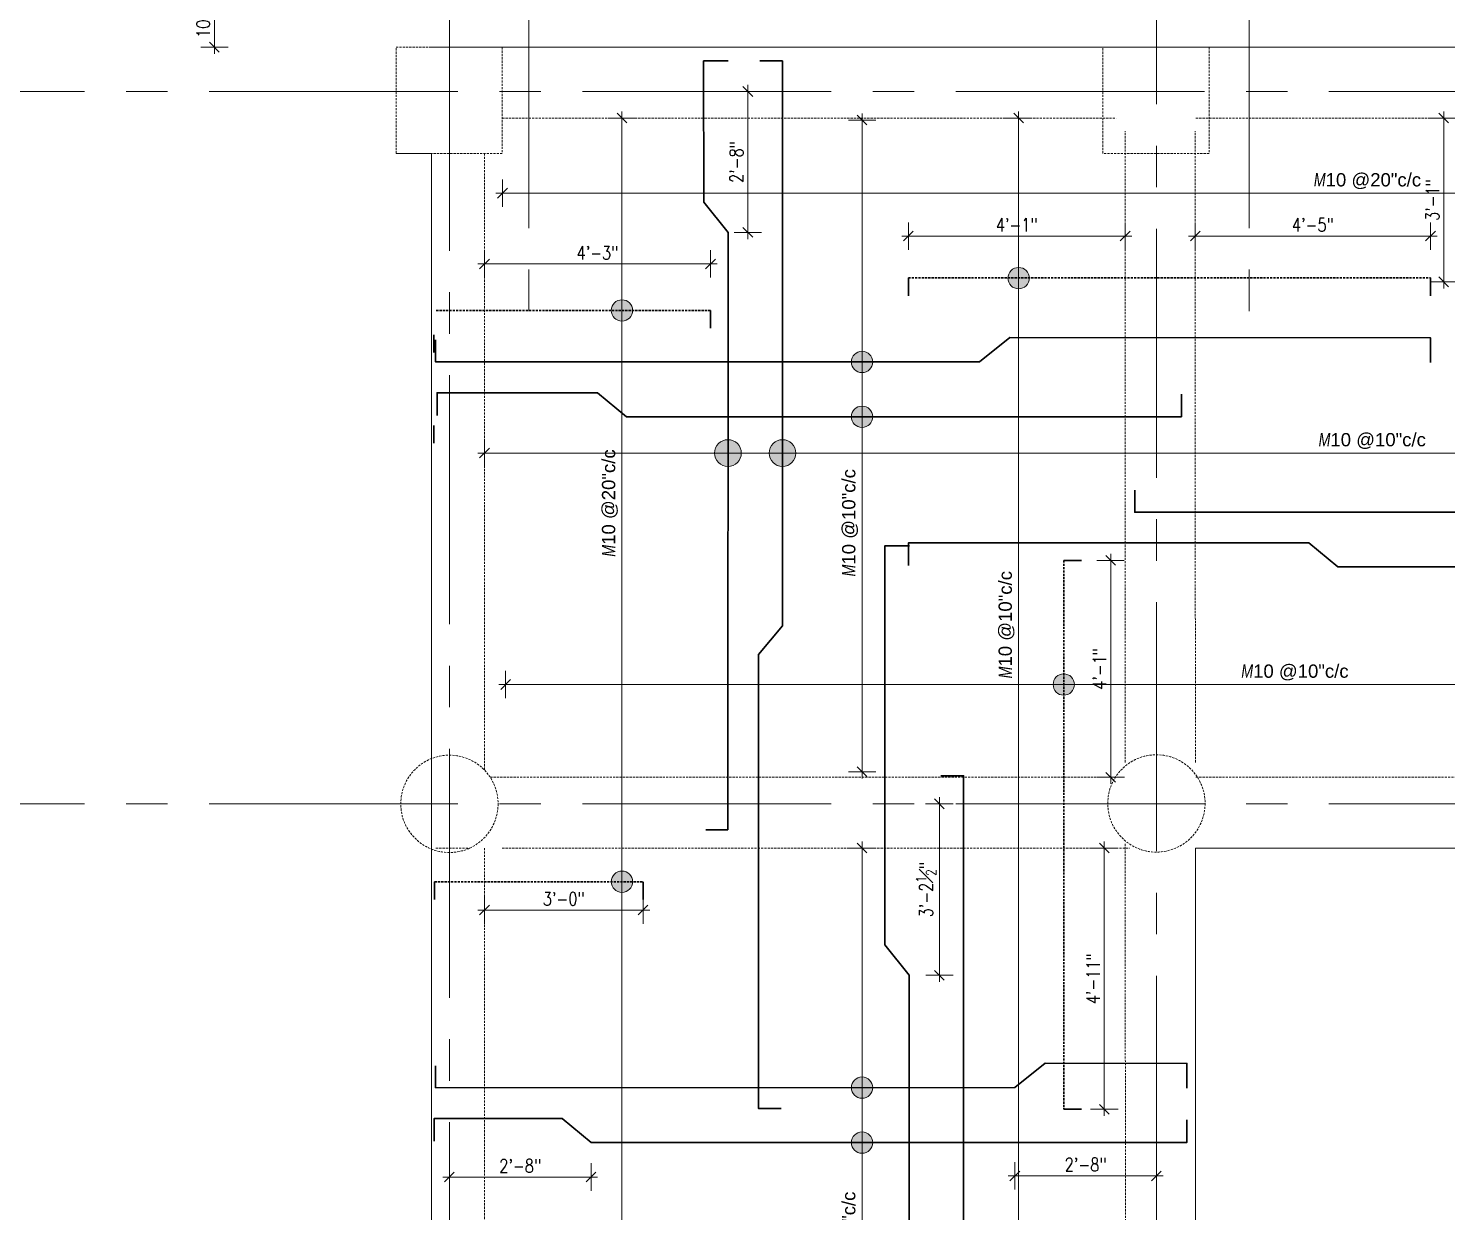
# Model space of a CAD drawing. Header units: inches. Extents: x 0 to 162649, y -36601 to -26324.
# Drawn here: x 158387.9 to 158708.5, y -27249.4 to -26982.1 of the extents above; entities that cross this region are included whole.
import ezdxf

# ---------------------------------------------------------------- set-up
doc = ezdxf.new("R2010")
doc.units = ezdxf.units.IN
doc.header["$MEASUREMENT"] = 0
doc.linetypes.add('CENTER2', pattern=[1.125, 0.75, -0.125, 0.125, -0.125])
doc.linetypes.add('DASHED', pattern=[0.75, 0.5, -0.25])
for name, color, linetype, lineweight in [('dimention', 1, 'Continuous', 13), ('hatch', 252, 'Continuous', 0), ('OL_AR_Center line', 253, 'CENTER2', 13), ('OL_AR_Hatch', 253, 'Continuous', 0), ('OL_AR_SYMBOL', 1, 'Continuous', 5), ('OL_AR_Text', 140, 'Continuous', 5), ('Rein', 3, 'Continuous', 30)]:
    doc.layers.add(name, color=color, linetype=linetype, lineweight=lineweight)
doc.styles.add('Arial', font='arial.ttf', dxfattribs={"width": 0.8})
doc.styles.add('rmtext', font='romans.shx', dxfattribs={"width": 0.8})
doc.dimstyles.new('Copy of DIM 48', dxfattribs={"dimscale": 48, "dimtxt": 0.0625, "dimasz": 0.046875, "dimexe": 0.0625, "dimexo": 0.015625, "dimgap": 0.015625, "dimtad": 3, "dimdec": 1, "dimzin": 3, "dimdsep": 46, "dimlunit": 4, "dimtxsty": 'rmtext', "dimblk": 'OBLIQUE', "dimcen": 0.09375, "dimdle": 0.03125, "dimclrd": 1, "dimclre": 1, "dimclrt": 2, "dimadec": 0, "dimazin": 0, "dimtfac": 0.75, "dimtdec": 1, "dimtix": 1, "dimtmove": 0, "dimatfit": 3, "dimfxl": 0.0625, "dimfxlon": 1, "dimfrac": 1, "dimtolj": 1, "dimtzin": 0, "dimlwd": -1, "dimlwe": 5, "dimarcsym": 0})
doc.dimstyles.new('Dim_OLA', dxfattribs={"dimscale": 1.5, "dimtxt": 7, "dimasz": 4, "dimexe": 2, "dimexo": 0.5, "dimgap": 0.3, "dimtad": 1, "dimdec": 0, "dimzin": 0, "dimdsep": 46, "dimlunit": 3, "dimtxsty": 'Arial', "dimblk": 'ARCHTICK', "dimcen": 0.05, "dimadec": 0, "dimazin": 0, "dimtfac": 1, "dimtdec": 0, "dimtix": 1, "dimtmove": 2, "dimatfit": 3, "dimldrblk": 'DOT', "dimfxl": 6, "dimfxlon": 1, "dimtolj": 1, "dimtzin": 0, "dimarcsym": 0})

# ---------------------------------------------------------------- blocks, each defined once
blk = doc.blocks.new('_Oblique')
for p, q in [((-0.49, -0.49), (0.49, 0.49)), ((0, -1.37), (0, 1.38))]:
    blk.add_line(p, q)
blk = doc.blocks.new('*D1035')
at = {"layer": 'Defpoints', "color": 0, "transparency": 16777216}
for p in [(158611.76, -27002.37), (158611.79, -27002.37), (158610.55, -27348.12)]:
    blk.add_point(p, dxfattribs=at)
at = {"layer": 'dimention', "color": 1, "transparency": 16777216}
blk.add_line((158611.76, -27349.62), (158611.76, -27000.87), dxfattribs=at)
at = {"layer": 'dimention', "color": 1, "lineweight": 5, "transparency": 16777216}
for p, q in [((158611.76, -27002.37), (158608.76, -27002.37)), ((158611.3, -27348.12), (158614.76, -27348.12))]:
    blk.add_line(p, q, dxfattribs=at)
at = {"layer": 'dimention', "color": 1, "transparency": 16777216, "xscale": 2.25, "yscale": 2.25, "zscale": 2.25}
for p, rotation in [((158611.76, -27002.37), 90), ((158611.76, -27348.12), 270)]:
    blk.add_blockref('_Oblique', p, dxfattribs=dict(at, rotation=rotation))
at = {"layer": 'dimention', "color": 2, "transparency": 16777216, "insert": (158609.04, -27116.84), "char_height": 3, "attachment_point": 5, "rotation": 90, "style": 'rmtext'}
blk.add_mtext('\\A1;{\\Fgothici|c0;M\\fArial|b0|i0|c0|p34;\\W1;10 @10"c/c}', dxfattribs=at)
blk = doc.blocks.new('*D1037')
at = {"layer": 'Defpoints', "color": 0, "transparency": 16777216}
for p in [(158522.11, -27002.37), (158522.14, -27002.37), (158479.05, -27298.28)]:
    blk.add_point(p, dxfattribs=at)
at = {"layer": 'dimention', "color": 1, "transparency": 16777216}
blk.add_line((158522.11, -27299.78), (158522.11, -27000.87), dxfattribs=at)
at = {"layer": 'dimention', "color": 1, "lineweight": 5, "transparency": 16777216}
for p, q in [((158522.11, -27002.37), (158519.11, -27002.37)), ((158519.11, -27298.28), (158525.11, -27298.28))]:
    blk.add_line(p, q, dxfattribs=at)
at = {"layer": 'dimention', "color": 1, "transparency": 16777216, "xscale": 2.25, "yscale": 2.25, "zscale": 2.25}
for p, rotation in [((158522.11, -27002.37), 90), ((158522.11, -27298.28), 270)]:
    blk.add_blockref('_Oblique', p, dxfattribs=dict(at, rotation=rotation))
at = {"layer": 'dimention', "color": 2, "transparency": 16777216, "insert": (158519.39, -27089.35), "char_height": 3, "attachment_point": 5, "rotation": 90, "style": 'rmtext'}
blk.add_mtext('\\A1;{\\Fgothici|c0;M\\fArial|b0|i0|c0|p34;\\W1;10 @20"c/c}', dxfattribs=at)
blk = doc.blocks.new('*D1038')
at = {"layer": 'Defpoints', "color": 0, "transparency": 16777216}
for p in [(158495.82, -27130.35), (158801.75, -27130.35), (158801.75, -27130.35)]:
    blk.add_point(p, dxfattribs=at)
at = {"layer": 'dimention', "color": 1, "lineweight": 5, "transparency": 16777216}
for p, q in [((158495.82, -27130.35), (158495.82, -27127.35)), ((158801.75, -27130.35), (158801.75, -27127.35))]:
    blk.add_line(p, q, dxfattribs=at)
at = {"layer": 'dimention', "color": 1, "transparency": 16777216}
blk.add_line((158494.32, -27130.35), (158803.25, -27130.35), dxfattribs=at)
at = {"layer": 'dimention', "color": 1, "transparency": 16777216, "xscale": 2.25, "yscale": 2.25, "zscale": 2.25, "rotation": 180}
blk.add_blockref('_Oblique', (158495.82, -27130.35), dxfattribs=at)
at = {"layer": 'dimention', "color": 1, "transparency": 16777216, "xscale": 2.25, "yscale": 2.25, "zscale": 2.25}
blk.add_blockref('_Oblique', (158801.75, -27130.35), dxfattribs=at)
at = {"layer": 'dimention', "color": 2, "transparency": 16777216, "insert": (158674.23, -27127.63), "char_height": 3, "attachment_point": 5, "style": 'rmtext'}
blk.add_mtext('\\A1;{\\Fgothici|c0;M\\fArial|b0|i0|c0|p34;\\W1;10 @10"c/c}', dxfattribs=at)
blk = doc.blocks.new('*D1039')
at = {"layer": 'Defpoints', "color": 0, "transparency": 16777216}
for p in [(158495.12, -27020.27), (158876.83, -27019.35), (158876.83, -27021.46)]:
    blk.add_point(p, dxfattribs=at)
at = {"layer": 'dimention', "color": 1, "lineweight": 5, "transparency": 16777216}
for p, q in [((158495.12, -27019.52), (158495.12, -27016.35)), ((158876.83, -27020.71), (158876.83, -27016.35))]:
    blk.add_line(p, q, dxfattribs=at)
at = {"layer": 'dimention', "color": 1, "transparency": 16777216}
blk.add_line((158493.62, -27019.35), (158878.33, -27019.35), dxfattribs=at)
at = {"layer": 'dimention', "color": 1, "transparency": 16777216, "xscale": 2.25, "yscale": 2.25, "zscale": 2.25, "rotation": 180}
blk.add_blockref('_Oblique', (158495.12, -27019.35), dxfattribs=at)
at = {"layer": 'dimention', "color": 1, "transparency": 16777216, "xscale": 2.25, "yscale": 2.25, "zscale": 2.25}
blk.add_blockref('_Oblique', (158876.83, -27019.35), dxfattribs=at)
at = {"layer": 'dimention', "color": 2, "transparency": 16777216, "insert": (158690.62, -27016.63), "char_height": 3, "attachment_point": 5, "style": 'rmtext'}
blk.add_mtext('\\A1;{\\Fgothici|c0;M\\fArial|b0|i0|c0|p34;\\W1;10 @20"c/c}', dxfattribs=at)
blk = doc.blocks.new('*D1117')
at = {"layer": 'Defpoints', "color": 0, "transparency": 16777216}
for p in [(158707.86, -27002.37), (158713.18, -27002.37), (158713.18, -27039.37)]:
    blk.add_point(p, dxfattribs=at)
at = {"layer": 'dimention', "color": 1, "transparency": 16777216}
blk.add_line((158707.86, -27040.87), (158707.86, -27000.87), dxfattribs=at)
at = {"layer": 'dimention', "color": 1, "lineweight": 5, "transparency": 16777216}
for p, q in [((158710.86, -27002.37), (158704.86, -27002.37)), ((158710.86, -27039.37), (158704.86, -27039.37))]:
    blk.add_line(p, q, dxfattribs=at)
at = {"layer": 'dimention', "color": 1, "transparency": 16777216, "xscale": 2.25, "yscale": 2.25, "zscale": 2.25}
for p, rotation in [((158707.86, -27002.37), 90), ((158707.86, -27039.37), 270)]:
    blk.add_blockref('_Oblique', p, dxfattribs=dict(at, rotation=rotation))
at = {"layer": 'dimention', "color": 2, "transparency": 16777216, "insert": (158705.32, -27020.87), "char_height": 3, "attachment_point": 5, "rotation": 90, "style": 'rmtext'}
blk.add_mtext('\\A1;3\'-1"', dxfattribs=at)
blk = doc.blocks.new('*D1118')
at = {"layer": 'Defpoints', "color": 0, "transparency": 16777216}
for p in [(158542.12, -27035.35), (158491.05, -27045.85), (158542.12, -27045.85)]:
    blk.add_point(p, dxfattribs=at)
at = {"layer": 'dimention', "color": 1, "lineweight": 5, "transparency": 16777216}
for p, q in [((158491.05, -27038.35), (158491.05, -27032.35)), ((158542.12, -27038.35), (158542.12, -27032.35))]:
    blk.add_line(p, q, dxfattribs=at)
at = {"layer": 'dimention', "color": 1, "transparency": 16777216}
blk.add_line((158489.55, -27035.35), (158543.62, -27035.35), dxfattribs=at)
at = {"layer": 'dimention', "color": 1, "transparency": 16777216, "xscale": 2.25, "yscale": 2.25, "zscale": 2.25, "rotation": 180}
blk.add_blockref('_Oblique', (158491.05, -27035.35), dxfattribs=at)
at = {"layer": 'dimention', "color": 1, "transparency": 16777216, "xscale": 2.25, "yscale": 2.25, "zscale": 2.25}
blk.add_blockref('_Oblique', (158542.12, -27035.35), dxfattribs=at)
at = {"layer": 'dimention', "color": 2, "transparency": 16777216, "insert": (158516.58, -27032.82), "char_height": 3, "attachment_point": 5, "style": 'rmtext'}
blk.add_mtext('\\A1;4\'-3"', dxfattribs=at)
blk = doc.blocks.new('*D1119')
at = {"layer": 'Defpoints', "color": 0, "transparency": 16777216}
for p in [(158635.85, -27029.05), (158635.85, -27035.15), (158586.86, -27038.51)]:
    blk.add_point(p, dxfattribs=at)
at = {"layer": 'dimention', "color": 1, "lineweight": 5, "transparency": 16777216}
for p, q in [((158586.86, -27032.05), (158586.86, -27026.05)), ((158635.85, -27032.05), (158635.85, -27026.05))]:
    blk.add_line(p, q, dxfattribs=at)
at = {"layer": 'dimention', "color": 1, "transparency": 16777216}
blk.add_line((158585.36, -27029.05), (158637.35, -27029.05), dxfattribs=at)
at = {"layer": 'dimention', "color": 1, "transparency": 16777216, "xscale": 2.25, "yscale": 2.25, "zscale": 2.25, "rotation": 180}
blk.add_blockref('_Oblique', (158586.86, -27029.05), dxfattribs=at)
at = {"layer": 'dimention', "color": 1, "transparency": 16777216, "xscale": 2.25, "yscale": 2.25, "zscale": 2.25}
blk.add_blockref('_Oblique', (158635.85, -27029.05), dxfattribs=at)
at = {"layer": 'dimention', "color": 2, "transparency": 16777216, "insert": (158611.35, -27026.51), "char_height": 3, "attachment_point": 5, "style": 'rmtext'}
blk.add_mtext('\\A1;4\'-1"', dxfattribs=at)
blk = doc.blocks.new('*D1120')
at = {"layer": 'Defpoints', "color": 0, "transparency": 16777216}
for p in [(158704.86, -27029.05), (158651.7, -27034.49), (158704.86, -27038.51)]:
    blk.add_point(p, dxfattribs=at)
at = {"layer": 'dimention', "color": 1, "lineweight": 5, "transparency": 16777216}
for p, q in [((158651.7, -27032.05), (158651.7, -27026.05)), ((158704.86, -27032.05), (158704.86, -27026.05))]:
    blk.add_line(p, q, dxfattribs=at)
at = {"layer": 'dimention', "color": 1, "transparency": 16777216}
blk.add_line((158650.2, -27029.05), (158706.36, -27029.05), dxfattribs=at)
at = {"layer": 'dimention', "color": 1, "transparency": 16777216, "xscale": 2.25, "yscale": 2.25, "zscale": 2.25, "rotation": 180}
blk.add_blockref('_Oblique', (158651.7, -27029.05), dxfattribs=at)
at = {"layer": 'dimention', "color": 1, "transparency": 16777216, "xscale": 2.25, "yscale": 2.25, "zscale": 2.25}
blk.add_blockref('_Oblique', (158704.86, -27029.05), dxfattribs=at)
at = {"layer": 'dimention', "color": 2, "transparency": 16777216, "insert": (158678.28, -27026.51), "char_height": 3, "attachment_point": 5, "style": 'rmtext'}
blk.add_mtext('\\A1;4\'-5"', dxfattribs=at)
blk = doc.blocks.new('*D1040')
at = {"layer": 'Defpoints', "color": 0, "transparency": 16777216}
for p in [(158491.05, -27181.3), (158491.05, -27182), (158526.88, -27190.33)]:
    blk.add_point(p, dxfattribs=at)
at = {"layer": 'dimention', "color": 1, "lineweight": 5, "transparency": 16777216}
for p, q in [((158491.05, -27181.3), (158491.05, -27178.3)), ((158526.88, -27184.3), (158526.88, -27178.3))]:
    blk.add_line(p, q, dxfattribs=at)
at = {"layer": 'dimention', "color": 1, "transparency": 16777216}
blk.add_line((158528.38, -27181.3), (158489.55, -27181.3), dxfattribs=at)
at = {"layer": 'dimention', "color": 1, "transparency": 16777216, "xscale": 2.25, "yscale": 2.25, "zscale": 2.25, "rotation": 180}
blk.add_blockref('_Oblique', (158491.05, -27181.3), dxfattribs=at)
at = {"layer": 'dimention', "color": 1, "transparency": 16777216, "xscale": 2.25, "yscale": 2.25, "zscale": 2.25}
blk.add_blockref('_Oblique', (158526.88, -27181.3), dxfattribs=at)
at = {"layer": 'dimention', "color": 2, "transparency": 16777216, "insert": (158508.96, -27178.77), "char_height": 3, "attachment_point": 5, "style": 'rmtext'}
blk.add_mtext('\\A1;3\'-0"', dxfattribs=at)
blk = doc.blocks.new('*D1041')
at = {"layer": 'Defpoints', "color": 0, "transparency": 16777216}
for p in [(158576.39, -27002.83), (158576.42, -27002.83), (158575.18, -27150.06)]:
    blk.add_point(p, dxfattribs=at)
at = {"layer": 'dimention', "color": 1, "transparency": 16777216}
blk.add_line((158576.39, -27151.56), (158576.39, -27001.33), dxfattribs=at)
at = {"layer": 'dimention', "color": 1, "lineweight": 5, "transparency": 16777216}
for p, q in [((158576.39, -27002.83), (158573.39, -27002.83)), ((158575.93, -27150.06), (158579.39, -27150.06))]:
    blk.add_line(p, q, dxfattribs=at)
at = {"layer": 'dimention', "color": 1, "transparency": 16777216, "xscale": 2.25, "yscale": 2.25, "zscale": 2.25}
for p, rotation in [((158576.39, -27002.83), 90), ((158576.39, -27150.06), 270)]:
    blk.add_blockref('_Oblique', p, dxfattribs=dict(at, rotation=rotation))
at = {"layer": 'dimention', "color": 2, "transparency": 16777216, "insert": (158573.67, -27093.81), "char_height": 3, "attachment_point": 5, "rotation": 90, "style": 'rmtext'}
blk.add_mtext('\\A1;{\\Fgothici|c0;M\\fArial|b0|i0|c0|p34;\\W1;10 @10"c/c}', dxfattribs=at)
blk = doc.blocks.new('*D1043')
at = {"layer": 'Defpoints', "color": 0, "transparency": 16777216}
for p in [(158576.39, -27167.31), (158576.42, -27167.31), (158575.18, -27348.12)]:
    blk.add_point(p, dxfattribs=at)
at = {"layer": 'dimention', "color": 1, "lineweight": 5, "transparency": 16777216}
for p, q in [((158576.39, -27167.31), (158573.39, -27167.31)), ((158575.93, -27348.12), (158579.39, -27348.12))]:
    blk.add_line(p, q, dxfattribs=at)
at = {"layer": 'dimention', "color": 1, "transparency": 16777216}
blk.add_line((158576.39, -27349.62), (158576.39, -27165.81), dxfattribs=at)
at = {"layer": 'dimention', "color": 1, "transparency": 16777216, "xscale": 2.25, "yscale": 2.25, "zscale": 2.25}
for p, rotation in [((158576.39, -27167.31), 90), ((158576.39, -27348.12), 270)]:
    blk.add_blockref('_Oblique', p, dxfattribs=dict(at, rotation=rotation))
at = {"layer": 'dimention', "color": 2, "transparency": 16777216, "insert": (158573.67, -27257.04), "char_height": 3, "attachment_point": 5, "rotation": 90, "style": 'rmtext'}
blk.add_mtext('\\A1;{\\Fgothici|c0;M\\fArial|b0|i0|c0|p34;\\W1;10 @10"c/c}', dxfattribs=at)
blk = doc.blocks.new('*D1052')
at = {"layer": 'Defpoints', "color": 0, "transparency": 16777216}
for p in [(158491.05, -27076.92), (158801.75, -27078.06), (158801.75, -27078.06)]:
    blk.add_point(p, dxfattribs=at)
at = {"layer": 'dimention', "color": 1, "lineweight": 5, "transparency": 16777216}
for p, q in [((158801.75, -27078.06), (158801.75, -27075.06)), ((158491.05, -27077.67), (158491.05, -27081.06))]:
    blk.add_line(p, q, dxfattribs=at)
at = {"layer": 'dimention', "color": 1, "transparency": 16777216}
blk.add_line((158489.55, -27078.06), (158803.25, -27078.06), dxfattribs=at)
at = {"layer": 'dimention', "color": 1, "transparency": 16777216, "xscale": 2.25, "yscale": 2.25, "zscale": 2.25, "rotation": 180}
blk.add_blockref('_Oblique', (158491.05, -27078.06), dxfattribs=at)
at = {"layer": 'dimention', "color": 1, "transparency": 16777216, "xscale": 2.25, "yscale": 2.25, "zscale": 2.25}
blk.add_blockref('_Oblique', (158801.75, -27078.06), dxfattribs=at)
at = {"layer": 'dimention', "color": 2, "transparency": 16777216, "insert": (158691.7, -27075.34), "char_height": 3, "attachment_point": 5, "style": 'rmtext'}
blk.add_mtext('\\A1;{\\Fgothici|c0;M\\fArial|b0|i0|c0|p34;\\W1;10 @10"c/c}', dxfattribs=at)
blk = doc.blocks.new('*D1192')
at = {"layer": 'Defpoints', "color": 0, "transparency": 16777216}
for p in [(158546.09, -26996.37), (158550.56, -26996.37), (158546.09, -27028.22)]:
    blk.add_point(p, dxfattribs=at)
at = {"layer": 'dimention', "color": 1, "transparency": 16777216}
blk.add_line((158550.56, -27029.72), (158550.56, -26994.87), dxfattribs=at)
at = {"layer": 'dimention', "color": 1, "lineweight": 5, "transparency": 16777216}
for p, q in [((158547.56, -26996.37), (158553.56, -26996.37)), ((158547.56, -27028.22), (158553.56, -27028.22))]:
    blk.add_line(p, q, dxfattribs=at)
at = {"layer": 'dimention', "color": 1, "transparency": 16777216, "xscale": 2.25, "yscale": 2.25, "zscale": 2.25}
for p, rotation in [((158550.56, -26996.37), 90), ((158550.56, -27028.22), 270)]:
    blk.add_blockref('_Oblique', p, dxfattribs=dict(at, rotation=rotation))
at = {"layer": 'dimention', "color": 2, "transparency": 16777216, "insert": (158548.02, -27012.29), "char_height": 3, "attachment_point": 5, "rotation": 90, "style": 'rmtext'}
blk.add_mtext('\\A1;2\'-8"', dxfattribs=at)
blk = doc.blocks.new('*D1195')
at = {"layer": 'Defpoints', "color": 0, "transparency": 16777216}
for p in [(158625.98, -27102.31), (158625.98, -27151.31), (158632.58, -27151.31)]:
    blk.add_point(p, dxfattribs=at)
at = {"layer": 'dimention', "color": 1, "transparency": 16777216}
blk.add_line((158632.58, -27100.81), (158632.58, -27152.81), dxfattribs=at)
at = {"layer": 'dimention', "color": 1, "lineweight": 5, "transparency": 16777216}
for p, q in [((158629.58, -27102.31), (158635.58, -27102.31)), ((158629.58, -27151.31), (158635.58, -27151.31))]:
    blk.add_line(p, q, dxfattribs=at)
at = {"layer": 'dimention', "color": 1, "transparency": 16777216, "xscale": 2.25, "yscale": 2.25, "zscale": 2.25}
for p, rotation in [((158632.58, -27102.31), 90), ((158632.58, -27151.31), 270)]:
    blk.add_blockref('_Oblique', p, dxfattribs=dict(at, rotation=rotation))
at = {"layer": 'dimention', "color": 2, "transparency": 16777216, "insert": (158630.05, -27126.81), "char_height": 3, "attachment_point": 5, "rotation": 90, "style": 'rmtext'}
blk.add_mtext('\\A1;4\'-1"', dxfattribs=at)
blk = doc.blocks.new('*D1196')
at = {"layer": 'Defpoints', "color": 0, "transparency": 16777216}
for p in [(158625.98, -27167.31), (158631.13, -27167.31), (158625.98, -27226.31)]:
    blk.add_point(p, dxfattribs=at)
at = {"layer": 'dimention', "color": 1, "lineweight": 5, "transparency": 16777216}
for p, q in [((158628.13, -27167.31), (158634.13, -27167.31)), ((158628.13, -27226.31), (158634.13, -27226.31))]:
    blk.add_line(p, q, dxfattribs=at)
at = {"layer": 'dimention', "color": 1, "transparency": 16777216}
blk.add_line((158631.13, -27227.81), (158631.13, -27165.81), dxfattribs=at)
at = {"layer": 'dimention', "color": 1, "transparency": 16777216, "xscale": 2.25, "yscale": 2.25, "zscale": 2.25}
for p, rotation in [((158631.13, -27167.31), 90), ((158631.13, -27226.31), 270)]:
    blk.add_blockref('_Oblique', p, dxfattribs=dict(at, rotation=rotation))
at = {"layer": 'dimention', "color": 2, "transparency": 16777216, "insert": (158628.59, -27196.81), "char_height": 3, "attachment_point": 5, "rotation": 90, "style": 'rmtext'}
blk.add_mtext('\\A1;4\'-11"', dxfattribs=at)
blk = doc.blocks.new('*D1197')
at = {"layer": 'Defpoints', "color": 0, "transparency": 16777216}
for p in [(158587.03, -27157.31), (158593.86, -27157.31), (158587.03, -27196.03)]:
    blk.add_point(p, dxfattribs=at)
at = {"layer": 'dimention', "color": 1, "lineweight": 5, "transparency": 16777216}
for p, q in [((158590.86, -27157.31), (158596.86, -27157.31)), ((158590.86, -27196.03), (158596.86, -27196.03))]:
    blk.add_line(p, q, dxfattribs=at)
at = {"layer": 'dimention', "color": 1, "transparency": 16777216}
blk.add_line((158593.86, -27197.53), (158593.86, -27155.81), dxfattribs=at)
at = {"layer": 'dimention', "color": 1, "transparency": 16777216, "xscale": 2.25, "yscale": 2.25, "zscale": 2.25}
for p, rotation in [((158593.86, -27157.31), 90), ((158593.86, -27196.03), 270)]:
    blk.add_blockref('_Oblique', p, dxfattribs=dict(at, rotation=rotation))
at = {"layer": 'dimention', "color": 2, "transparency": 16777216, "insert": (158590.86, -27176.67), "char_height": 3, "attachment_point": 5, "rotation": 90, "style": 'rmtext'}
blk.add_mtext('\\A1;3\'-2{\\H0.750000x;\\S1#2;}"', dxfattribs=at)
blk = doc.blocks.new('*D1198')
at = {"layer": 'Defpoints', "color": 0, "transparency": 16777216}
for p in [(158610.92, -27221.42), (158642.92, -27221.42), (158642.92, -27241.36)]:
    blk.add_point(p, dxfattribs=at)
at = {"layer": 'dimention', "color": 1, "lineweight": 5, "transparency": 16777216}
for p, q in [((158610.92, -27238.36), (158610.92, -27244.36)), ((158642.92, -27238.36), (158642.92, -27244.36))]:
    blk.add_line(p, q, dxfattribs=at)
at = {"layer": 'dimention', "color": 1, "transparency": 16777216}
blk.add_line((158609.42, -27241.36), (158644.42, -27241.36), dxfattribs=at)
at = {"layer": 'dimention', "color": 1, "transparency": 16777216, "xscale": 2.25, "yscale": 2.25, "zscale": 2.25, "rotation": 180}
blk.add_blockref('_Oblique', (158610.92, -27241.36), dxfattribs=at)
at = {"layer": 'dimention', "color": 1, "transparency": 16777216, "xscale": 2.25, "yscale": 2.25, "zscale": 2.25}
blk.add_blockref('_Oblique', (158642.92, -27241.36), dxfattribs=at)
at = {"layer": 'dimention', "color": 2, "transparency": 16777216, "insert": (158626.92, -27238.82), "char_height": 3, "attachment_point": 5, "style": 'rmtext'}
blk.add_mtext('\\A1;2\'-8"', dxfattribs=at)
blk = doc.blocks.new('*D1199')
at = {"layer": 'Defpoints', "color": 0, "transparency": 16777216}
for p in [(158483.12, -27233.83), (158515.12, -27233.83), (158483.12, -27241.63)]:
    blk.add_point(p, dxfattribs=at)
at = {"layer": 'dimention', "color": 1, "lineweight": 5, "transparency": 16777216}
for p, q in [((158483.12, -27238.63), (158483.12, -27244.63)), ((158515.12, -27238.63), (158515.12, -27244.63))]:
    blk.add_line(p, q, dxfattribs=at)
at = {"layer": 'dimention', "color": 1, "transparency": 16777216}
blk.add_line((158516.62, -27241.63), (158481.62, -27241.63), dxfattribs=at)
at = {"layer": 'dimention', "color": 1, "transparency": 16777216, "xscale": 2.25, "yscale": 2.25, "zscale": 2.25, "rotation": 180}
blk.add_blockref('_Oblique', (158483.12, -27241.63), dxfattribs=at)
at = {"layer": 'dimention', "color": 1, "transparency": 16777216, "xscale": 2.25, "yscale": 2.25, "zscale": 2.25}
blk.add_blockref('_Oblique', (158515.12, -27241.63), dxfattribs=at)
at = {"layer": 'dimention', "color": 2, "transparency": 16777216, "insert": (158499.12, -27239.1), "char_height": 3, "attachment_point": 5, "style": 'rmtext'}
blk.add_mtext('\\A1;2\'-8"', dxfattribs=at)
blk = doc.blocks.new('*D1064')
at = {"layer": 'Defpoints', "color": 0, "transparency": 16777216}
for p in [(158490.07, -26976.37), (158430, -26986.37), (158471.05, -26986.37)]:
    blk.add_point(p, dxfattribs=at)
at = {"layer": 'dimention', "color": 1, "transparency": 16777216}
blk.add_line((158430, -26974.87), (158430, -26987.87), dxfattribs=at)
at = {"layer": 'dimention', "color": 1, "lineweight": 5, "transparency": 16777216}
for p, q in [((158433, -26976.37), (158427, -26976.37)), ((158433, -26986.37), (158427, -26986.37))]:
    blk.add_line(p, q, dxfattribs=at)
at = {"layer": 'dimention', "color": 1, "transparency": 16777216, "xscale": 2.25, "yscale": 2.25, "zscale": 2.25}
for p, rotation in [((158430, -26976.37), 90), ((158430, -26986.37), 270)]:
    blk.add_blockref('_Oblique', p, dxfattribs=dict(at, rotation=rotation))
at = {"layer": 'dimention', "color": 2, "transparency": 16777216, "insert": (158427.47, -26981.37), "char_height": 3, "attachment_point": 5, "rotation": 90, "style": 'rmtext'}
blk.add_mtext('\\A1;10"', dxfattribs=at)
blk = doc.blocks.new('*D1066')
at = {"layer": 'Defpoints', "color": 0, "transparency": 16777216}
for p in [(158471.05, -26915.86), (158253.12, -26936.31), (158471.05, -26986.37)]:
    blk.add_point(p, dxfattribs=at)
at = {"layer": 'dimention', "color": 1, "lineweight": 5, "transparency": 16777216}
for p, q in [((158253.12, -26918.86), (158253.12, -26912.86)), ((158471.05, -26918.86), (158471.05, -26912.86))]:
    blk.add_line(p, q, dxfattribs=at)
at = {"layer": 'dimention', "color": 1, "transparency": 16777216}
blk.add_line((158251.62, -26915.86), (158472.55, -26915.86), dxfattribs=at)
at = {"layer": 'dimention', "color": 1, "transparency": 16777216, "xscale": 2.25, "yscale": 2.25, "zscale": 2.25, "rotation": 180}
blk.add_blockref('_Oblique', (158253.12, -26915.86), dxfattribs=at)
at = {"layer": 'dimention', "color": 1, "transparency": 16777216, "xscale": 2.25, "yscale": 2.25, "zscale": 2.25}
blk.add_blockref('_Oblique', (158471.05, -26915.86), dxfattribs=at)
at = {"layer": 'dimention', "color": 2, "transparency": 16777216, "insert": (158362.09, -26913.32), "char_height": 3, "attachment_point": 5, "style": 'rmtext'}
blk.add_mtext('\\A1;18\'-2"', dxfattribs=at)
blk = doc.blocks.new('*D1067')
at = {"layer": 'Defpoints', "color": 0, "transparency": 16777216}
for p in [(158135.91, -26971.37), (158730.07, -26971.37), (158231.12, -26998.37)]:
    blk.add_point(p, dxfattribs=at)
at = {"layer": 'dimention', "color": 1, "lineweight": 5, "transparency": 16777216}
for p, q in [((158138.91, -26971.37), (158132.91, -26971.37)), ((158138.91, -26998.37), (158132.91, -26998.37))]:
    blk.add_line(p, q, dxfattribs=at)
at = {"layer": 'dimention', "color": 1, "transparency": 16777216}
blk.add_line((158135.91, -26999.87), (158135.91, -26969.87), dxfattribs=at)
at = {"layer": 'dimention', "color": 1, "transparency": 16777216, "xscale": 2.25, "yscale": 2.25, "zscale": 2.25}
for p, rotation in [((158135.91, -26971.37), 90), ((158135.91, -26998.37), 270)]:
    blk.add_blockref('_Oblique', p, dxfattribs=dict(at, rotation=rotation))
at = {"layer": 'dimention', "color": 2, "transparency": 16777216, "insert": (158133.37, -26984.87), "char_height": 3, "attachment_point": 5, "rotation": 90, "style": 'rmtext'}
blk.add_mtext('\\A1;2\'-3"', dxfattribs=at)
blk = doc.blocks.new('*D1068')
at = {"layer": 'Defpoints', "color": 0, "transparency": 16777216}
for p in [(158490.07, -26915.86), (158490.07, -26976.37), (158471.05, -26986.37)]:
    blk.add_point(p, dxfattribs=at)
at = {"layer": 'hatch', "color": 1, "lineweight": 5, "transparency": 16777216}
for p, q in [((158471.05, -26918.86), (158471.05, -26912.86)), ((158490.07, -26918.86), (158490.07, -26912.86))]:
    blk.add_line(p, q, dxfattribs=at)
at = {"layer": 'hatch', "color": 1, "transparency": 16777216}
blk.add_line((158469.55, -26915.86), (158491.57, -26915.86), dxfattribs=at)
at = {"layer": 'hatch', "color": 1, "transparency": 16777216, "xscale": 2.25, "yscale": 2.25, "zscale": 2.25, "rotation": 180}
blk.add_blockref('_Oblique', (158471.05, -26915.86), dxfattribs=at)
at = {"layer": 'hatch', "color": 1, "transparency": 16777216, "xscale": 2.25, "yscale": 2.25, "zscale": 2.25}
blk.add_blockref('_Oblique', (158490.07, -26915.86), dxfattribs=at)
at = {"layer": 'hatch', "color": 2, "transparency": 16777216, "insert": (158480.56, -26913.32), "char_height": 3, "attachment_point": 5, "style": 'rmtext'}
blk.add_mtext('\\A1;1\'-7"', dxfattribs=at)
blk = doc.blocks.new('_ArchTick')
at = {"color": 0, "linetype": 'ByBlock', "const_width": 0.15}
blk.add_lwpolyline([(-0.5, -0.5), (0.5, 0.5)], dxfattribs=at)
blk = doc.blocks.new('*D1445')
at = {"layer": 'Defpoints', "color": 0, "transparency": 16777216}
for p in [(158603.1, -26968.65), (158902.48, -26968.65), (158710.67, -26995.65)]:
    blk.add_point(p, dxfattribs=at)
at = {"layer": 'OL_AR_Text', "color": 0, "lineweight": -2, "transparency": 16777216}
for p, q in [((158893.48, -26968.65), (158905.48, -26968.65)), ((158902.48, -26995.65), (158902.48, -26968.65)), ((158893.48, -26995.65), (158905.48, -26995.65))]:
    blk.add_line(p, q, dxfattribs=at)
at = {"layer": 'OL_AR_Text', "color": 0, "lineweight": -2, "transparency": 16777216, "xscale": 6, "yscale": 6, "zscale": 6}
for p, rotation in [((158902.48, -26968.65), 90), ((158902.48, -26995.65), 270)]:
    blk.add_blockref('_ArchTick', p, dxfattribs=dict(at, rotation=rotation))
at = {"layer": 'OL_AR_Text', "color": 0, "transparency": 16777216, "insert": (158896.67, -26982.15), "char_height": 10.5, "width": 22.4726, "attachment_point": 5, "rotation": 90, "style": 'Arial'}
blk.add_mtext('\\A1;2\'-3"', dxfattribs=at)
blk = doc.blocks.new('_Dot')
at = {"color": 0, "linetype": 'ByBlock', "lineweight": -2}
blk.add_line((-0.5, 0), (-1, 0), dxfattribs=at)
at = {"color": 0, "linetype": 'ByBlock', "const_width": 0.5}
blk.add_lwpolyline([(-0.25, 0, 1), (0.25, 0, 1)], format="xyb", close=True, dxfattribs=at)
blk = doc.blocks.new('*D1433')
at = {"layer": 'Defpoints', "color": 0, "transparency": 16777216}
for p in [(158501.07, -26754.06), (158501.07, -26784.99), (158243.12, -27371.17)]:
    blk.add_point(p, dxfattribs=at)
at = {"layer": 'OL_AR_Text', "color": 0, "lineweight": -2, "transparency": 16777216}
for p, q in [((158243.12, -26763.06), (158243.12, -26751.06)), ((158501.07, -26763.06), (158501.07, -26751.06)), ((158243.12, -26754.06), (158501.07, -26754.06))]:
    blk.add_line(p, q, dxfattribs=at)
at = {"layer": 'OL_AR_Text', "color": 0, "lineweight": -2, "transparency": 16777216, "xscale": 6, "yscale": 6, "zscale": 6, "rotation": 180}
blk.add_blockref('_ArchTick', (158243.12, -26754.06), dxfattribs=at)
at = {"layer": 'OL_AR_Text', "color": 0, "lineweight": -2, "transparency": 16777216, "xscale": 6, "yscale": 6, "zscale": 6}
blk.add_blockref('_ArchTick', (158501.07, -26754.06), dxfattribs=at)
at = {"layer": 'OL_AR_Text', "color": 0, "transparency": 16777216, "insert": (158372.1, -26748.25), "char_height": 10.5, "attachment_point": 5, "style": 'Arial'}
blk.add_mtext('\\A1;21\'-9"', dxfattribs=at)

msp = doc.modelspace()

# ---------------------------------------------------------------- hatches: boundary and pattern name
at = {"layer": 'dimention'}
h = msp.add_hatch(color=256, dxfattribs=at)
h.dxf.hatch_style = 1
h.paths.add_polyline_path([(158611.76, -27036.13, 0.414214), (158609.34, -27038.55, 0.414214), (158611.76, -27040.96)])
h.paths.add_polyline_path([(158614.17, -27038.55, 0.414214), (158611.76, -27036.13), (158611.76, -27040.96, 0.414214)])
h = msp.add_hatch(color=256, dxfattribs=at)
h.dxf.hatch_style = 1
h.paths.add_polyline_path([(158522.11, -27043.44, 0.414214), (158519.7, -27045.85, 0.414214), (158522.11, -27048.27)])
h.paths.add_polyline_path([(158524.52, -27045.85, 0.414214), (158522.11, -27043.44), (158522.11, -27048.27, 0.414214)])
h = msp.add_hatch(color=256, dxfattribs=at)
h.dxf.hatch_style = 1
h.paths.add_polyline_path([(158576.39, -27055.05, 0.414214), (158573.97, -27057.47, 0.414214), (158576.39, -27059.88)])
h.paths.add_polyline_path([(158578.8, -27057.47, 0.414214), (158576.39, -27055.05), (158576.39, -27059.88, 0.414214)])
h = msp.add_hatch(color=256, dxfattribs=at)
h.dxf.hatch_style = 1
h.paths.add_polyline_path([(158576.39, -27067.45, 0.414214), (158573.97, -27069.87, 0.414214), (158576.39, -27072.28)])
h.paths.add_polyline_path([(158578.8, -27069.87, 0.414214), (158576.39, -27067.45), (158576.39, -27072.28, 0.414214)])
h = msp.add_hatch(color=256, dxfattribs=at)
h.dxf.hatch_style = 1
h.paths.add_polyline_path([(158546.07, -27075.04, 0.414214), (158543.06, -27078.06, 0.414214), (158546.07, -27081.07)])
h.paths.add_polyline_path([(158549.09, -27078.06, 0.414214), (158546.07, -27075.04), (158546.07, -27081.07, 0.414214)])
h = msp.add_hatch(color=256, dxfattribs=at)
h.dxf.hatch_style = 1
h.paths.add_polyline_path([(158558.4, -27075.04, 0.414214), (158555.38, -27078.06, 0.414214), (158558.4, -27081.07)])
h.paths.add_polyline_path([(158561.42, -27078.06, 0.414214), (158558.4, -27075.04), (158558.4, -27081.07, 0.414214)])
h = msp.add_hatch(color=256, dxfattribs=at)
h.dxf.hatch_style = 1
h.paths.add_polyline_path([(158621.98, -27127.94, 0.414214), (158619.56, -27130.35, 0.414214), (158621.98, -27132.77)])
h.paths.add_polyline_path([(158624.39, -27130.35, 0.414214), (158621.98, -27127.94), (158621.98, -27132.77, 0.414214)])
h = msp.add_hatch(color=256, dxfattribs=at)
h.dxf.hatch_style = 1
h.paths.add_polyline_path([(158522.11, -27172.5, 0.414214), (158519.7, -27174.91, 0.414214), (158522.11, -27177.33)])
h.paths.add_polyline_path([(158524.52, -27174.91, 0.414214), (158522.11, -27172.5), (158522.11, -27177.33, 0.414214)])
h = msp.add_hatch(color=256, dxfattribs=at)
h.dxf.hatch_style = 1
h.paths.add_polyline_path([(158576.39, -27219.02, 0.414214), (158573.97, -27221.43, 0.414214), (158576.39, -27223.84)])
h.paths.add_polyline_path([(158578.8, -27221.43, 0.414214), (158576.39, -27219.02), (158576.39, -27223.84, 0.414214)])
h = msp.add_hatch(color=256, dxfattribs=at)
h.dxf.hatch_style = 1
h.paths.add_polyline_path([(158576.39, -27231.41, 0.414214), (158573.97, -27233.83, 0.414214), (158576.39, -27236.24)])
h.paths.add_polyline_path([(158578.8, -27233.83, 0.414214), (158576.39, -27231.41), (158576.39, -27236.24, 0.414214)])

# ---------------------------------------------------------------- linework, layer by layer
for centre, radius in [((158611.76, -27038.55), 2.41), ((158522.11, -27045.85), 2.41), ((158576.39, -27057.47), 2.41), ((158576.39, -27069.87), 2.41), ((158546.07, -27078.06), 3.02), ((158558.4, -27078.06), 3.02), ((158621.98, -27130.35), 2.41), ((158522.11, -27174.91), 2.41), ((158576.39, -27221.43), 2.41), ((158576.39, -27233.83), 2.41)]:
    msp.add_circle(centre, radius, dxfattribs=at)
at = {"layer": 'OL_AR_Center line', "ltscale": 75}
for p, q in [((158501.07, -26717.87), (158501.07, -27049.85)), ((158663.89, -26717.87), (158663.89, -27049.85)), ((158483.12, -26807.37), (158483.12, -27737.21)), ((158642.92, -26943.01), (158642.92, -27737.21)), ((157838.17, -26996.37), (158954.83, -26996.37)), ((157838.17, -27157.31), (158954.83, -27157.31))]:
    msp.add_line(p, q, dxfattribs=at)
at = {"layer": 'OL_AR_Hatch'}
for points in [[(157993.12, -27441.31), (157993.12, -27169.94), (157916.05, -27169.94), (157917.05, -26936.37), (158253.12, -26936.37), (158253.12, -27298.28), (158479.05, -27298.28), (158479.05, -27010.37)], [(158479.05, -26986.37), (158877.83, -26986.37), (158877.83, -27167.31), (158651.72, -27167.36), (158651.72, -27340.12)]]:
    msp.add_lwpolyline(points, dxfattribs=at)
at = {"layer": 'OL_AR_SYMBOL', "linetype": 'DASHED'}
for p, q in [((158492.34, -27151.31), (158633.84, -27151.31)), ((158651.84, -27151.31), (158797.75, -27151.31)), ((158480.05, -27167.31), (158487.71, -27167.31)), ((158495.05, -27167.31), (158636.88, -27167.31))]:
    msp.add_line(p, q, dxfattribs=at)
for points in [[(158473.66, -27364.12), (158255.12, -27364.12), (158255.12, -27652.3), (157914.94, -27659.59), (157914.94, -27441.31), (157993.12, -27441.31), (157993.12, -27169.94), (157916.05, -27169.94), (157917.05, -26936.37), (158253.12, -26936.37), (158253.12, -27298.28), (158479.05, -27298.28), (158479.05, -27010.37), (158471.05, -27010.37), (158471.05, -26986.37), (158877.83, -26986.37), (158877.83, -27167.31), (158651.72, -27167.36), (158651.76, -27340.12)], [(158495.05, -26986.37), (158495.05, -27010.37), (158471.05, -27010.37), (158471.05, -26986.37), (158495.05, -26986.37)], [(158654.84, -26986.37), (158654.84, -27010.37), (158630.84, -27010.37), (158630.84, -26986.37), (158654.84, -26986.37)], [(158495.05, -27002.37), (158633.84, -27002.37)], [(158651.84, -27002.37), (158795.75, -27002.37)], [(158635.87, -27147.97), (158635.84, -27005.37)], [(158651.72, -27147.97), (158651.69, -27005.37)], [(158491.05, -27010.37), (158491.05, -27149.68)], [(158491.05, -27167.31), (158491.05, -27344.91)], [(158635.92, -27340.12), (158635.88, -27166.31)]]:
    msp.add_lwpolyline(points, dxfattribs=at)
for centre in [(158483.12, -27157.31), (158642.92, -27157.22)]:
    msp.add_circle(centre, 11, dxfattribs=at)
at = {"layer": 'Rein', "linetype": 'DASHED'}
for p, q in [((158586.86, -27038.51), (158704.86, -27038.51)), ((158480.12, -27045.85), (158542.12, -27045.85)), ((158621.98, -27102.31), (158621.98, -27226.31)), ((158479.75, -27174.91), (158526.88, -27174.91))]:
    msp.add_line(p, q, dxfattribs=at)
at = {"layer": 'Rein'}
for p, q in [((158586.86, -27042.51), (158586.86, -27038.51)), ((158704.86, -27042.51), (158704.86, -27038.51)), ((158542.12, -27049.85), (158542.12, -27045.85)), ((158479.62, -27055.37), (158479.62, -27051.37)), ((158479.62, -27075.86), (158479.62, -27071.86)), ((158625.98, -27102.31), (158621.98, -27102.31)), ((158479.75, -27178.91), (158479.75, -27174.91)), ((158526.88, -27178.91), (158526.88, -27174.91)), ((158625.98, -27226.31), (158621.98, -27226.31))]:
    msp.add_line(p, q, dxfattribs=at)
for points in [[(158541.06, -27163.18), (158546.04, -27163.18), (158546.09, -27028.22), (158540.61, -27021.39), (158540.55, -26989.46), (158546.14, -26989.46)], [(158553.27, -26989.46), (158558.39, -26989.46), (158558.39, -27117.06), (158552.97, -27123.6), (158552.97, -27226.12), (158558.08, -27226.12)], [(158479.99, -27052.51), (158479.99, -27057.49), (158602.92, -27057.46), (158609.75, -27051.97), (158704.86, -27052.03), (158704.86, -27057.62)], [(158648.56, -27064.75), (158648.56, -27069.87), (158523.12, -27069.87), (158516.58, -27064.44), (158480.34, -27064.44), (158480.34, -27069.56)], [(158638.02, -27086.44), (158638.02, -27091.42), (158766.71, -27091.39), (158773.54, -27085.9), (158875, -27085.96), (158875, -27091.55)], [(158582, -27361.31), (158586.98, -27361.31), (158587.03, -27196.03), (158581.55, -27189.2), (158581.5, -27099.05), (158587.09, -27099.05)], [(158875.18, -27098.68), (158875.18, -27103.8), (158683.92, -27103.8), (158677.38, -27098.37), (158586.86, -27098.37), (158586.86, -27103.49)], [(158594.22, -27150.95), (158599.33, -27150.95), (158599.33, -27314.87), (158593.91, -27321.41), (158593.91, -27361.96), (158599.02, -27361.96)], [(158479.99, -27216.47), (158479.99, -27221.45), (158610.92, -27221.42), (158617.75, -27215.93), (158649.8, -27215.96), (158649.8, -27221.55)], [(158649.79, -27228.71), (158649.79, -27233.83), (158515.12, -27233.83), (158508.58, -27228.4), (158479.64, -27228.4), (158479.64, -27233.52)]]:
    msp.add_lwpolyline(points, dxfattribs=at)

# ---------------------------------------------------------------- dimensions: what is measured, and where the dimension line sits
at = {"layer": 'dimention'}
dim = msp.add_linear_dim(base=(158471.05, -26915.86), p1=(158253.12, -26936.31), p2=(158471.05, -26986.37), dimstyle='Copy of DIM 48', override={"dimtmove": 1}, dxfattribs=at)
dim.commit()
dim.dimension.update_dxf_attribs({"geometry": '*D1066', "text_midpoint": (158362.09, -26913.32)})
for base, p1, p2, picture, middle in [((158135.91, -26971.37), (158231.12, -26998.37), (158730.07, -26971.37), '*D1067', (158133.37, -26984.87)), ((158550.5576, -26996.3702), (158546.0926, -27028.2157), (158546.0926, -26996.3702), '*D1192', (158548.0219, -27012.293)), ((158707.86, -27002.37), (158713.18, -27039.37), (158713.18, -27002.37), '*D1117', (158705.32, -27020.87)), ((158632.58, -27151.31), (158625.98, -27102.31), (158625.98, -27151.31), '*D1195', (158630.05, -27126.81)), ((158593.86, -27157.31), (158587.03, -27196.03), (158587.03, -27157.31), '*D1197', (158590.86, -27176.67)), ((158631.13, -27167.31), (158625.98, -27226.31), (158625.98, -27167.31), '*D1196', (158628.59, -27196.81))]:
    dim = msp.add_linear_dim(base=base, p1=p1, p2=p2, angle=90, dimstyle='Copy of DIM 48', dxfattribs=at)
    dim.commit()
    dim.dimension.update_dxf_attribs({"geometry": picture, "text_midpoint": middle})
dim = msp.add_linear_dim(base=(158430, -26986.37), p1=(158490.07, -26976.37), p2=(158471.05, -26986.37), angle=90, dimstyle='Copy of DIM 48', override={"dimtmove": 1}, dxfattribs=at)
dim.commit()
dim.dimension.update_dxf_attribs({"geometry": '*D1064', "text_midpoint": (158427.47, -26981.37)})
for base, p1, p2, text, picture, middle in [((158522.11, -27002.37), (158479.05, -27298.28), (158522.14, -27002.37), '{\\Fgothici|c0;M\\fArial|b0|i0|c0|p34;\\W1;10 @20"c/c}', '*D1037', (158522.11, -27089.35)), ((158576.39, -27002.83), (158575.18, -27150.06), (158576.42, -27002.83), '{\\Fgothici|c0;M\\fArial|b0|i0|c0|p34;\\W1;10 @10"c/c}', '*D1041', (158576.39, -27093.81)), ((158611.76, -27002.37), (158610.55, -27348.12), (158611.79, -27002.37), '{\\Fgothici|c0;M\\fArial|b0|i0|c0|p34;\\W1;10 @10"c/c}', '*D1035', (158611.76, -27116.84)), ((158576.39, -27167.31), (158575.18, -27348.12), (158576.42, -27167.31), '{\\Fgothici|c0;M\\fArial|b0|i0|c0|p34;\\W1;10 @10"c/c}', '*D1043', (158576.39, -27257.04))]:
    dim = msp.add_linear_dim(base=base, p1=p1, p2=p2, angle=90, text=text, dimstyle='Copy of DIM 48', dxfattribs=at)
    dim.commit()
    dim.dimension.update_dxf_attribs({"geometry": picture, "text_midpoint": middle, "dimtype": 160})
for base, p1, p2, text, picture, middle in [((158876.83, -27019.35), (158495.12, -27020.27), (158876.83, -27021.46), '{\\Fgothici|c0;M\\fArial|b0|i0|c0|p34;\\W1;10 @20"c/c}', '*D1039', (158690.62, -27019.35)), ((158801.75, -27078.06), (158491.05, -27076.92), (158801.75, -27078.06), '{\\Fgothici|c0;M\\fArial|b0|i0|c0|p34;\\W1;10 @10"c/c}', '*D1052', (158691.7, -27078.06)), ((158801.75, -27130.35), (158495.82, -27130.35), (158801.75, -27130.35), '{\\Fgothici|c0;M\\fArial|b0|i0|c0|p34;\\W1;10 @10"c/c}', '*D1038', (158674.23, -27130.35))]:
    dim = msp.add_linear_dim(base=base, p1=p1, p2=p2, text=text, dimstyle='Copy of DIM 48', dxfattribs=at)
    dim.commit()
    dim.dimension.update_dxf_attribs({"geometry": picture, "text_midpoint": middle, "dimtype": 160})
for base, p1, p2, picture, middle in [((158635.85, -27029.05), (158586.86, -27038.51), (158635.85, -27035.15), '*D1119', (158611.35, -27026.51)), ((158704.86, -27029.05), (158651.7, -27034.49), (158704.86, -27038.51), '*D1120', (158678.28, -27026.51)), ((158542.12, -27035.35), (158491.05, -27045.85), (158542.12, -27045.85), '*D1118', (158516.58, -27032.82)), ((158491.05, -27181.3), (158526.88, -27190.33), (158491.05, -27182), '*D1040', (158508.96, -27178.77)), ((158642.92, -27241.36), (158610.92, -27221.42), (158642.92, -27221.42), '*D1198', (158626.92, -27238.82)), ((158483.12, -27241.63), (158515.12, -27233.83), (158483.12, -27233.83), '*D1199', (158499.12, -27239.1))]:
    dim = msp.add_linear_dim(base=base, p1=p1, p2=p2, dimstyle='Copy of DIM 48', dxfattribs=at)
    dim.commit()
    dim.dimension.update_dxf_attribs({"geometry": picture, "text_midpoint": middle})
at = {"layer": 'hatch'}
dim = msp.add_linear_dim(base=(158490.07, -26915.86), p1=(158471.05, -26986.37), p2=(158490.07, -26976.37), dimstyle='Copy of DIM 48', dxfattribs=at)
dim.commit()
dim.dimension.update_dxf_attribs({"geometry": '*D1068', "text_midpoint": (158480.56, -26913.32)})
at = {"layer": 'OL_AR_Text'}
dim = msp.add_linear_dim(base=(158501.07, -26754.06), p1=(158243.12, -27371.17), p2=(158501.07, -26784.99), text='21\'-9"', dimstyle='Dim_OLA', dxfattribs=at)
dim.commit()
dim.dimension.update_dxf_attribs({"geometry": '*D1433', "text_midpoint": (158372.1, -26748.25)})
dim = msp.add_linear_dim(base=(158902.48, -26968.65), p1=(158710.67, -26995.65), p2=(158603.1, -26968.65), angle=90, dimstyle='Dim_OLA', dxfattribs=at)
dim.commit()
dim.dimension.update_dxf_attribs({"geometry": '*D1445', "text_midpoint": (158896.67, -26982.15)})

doc.saveas('drawing.dxf')
